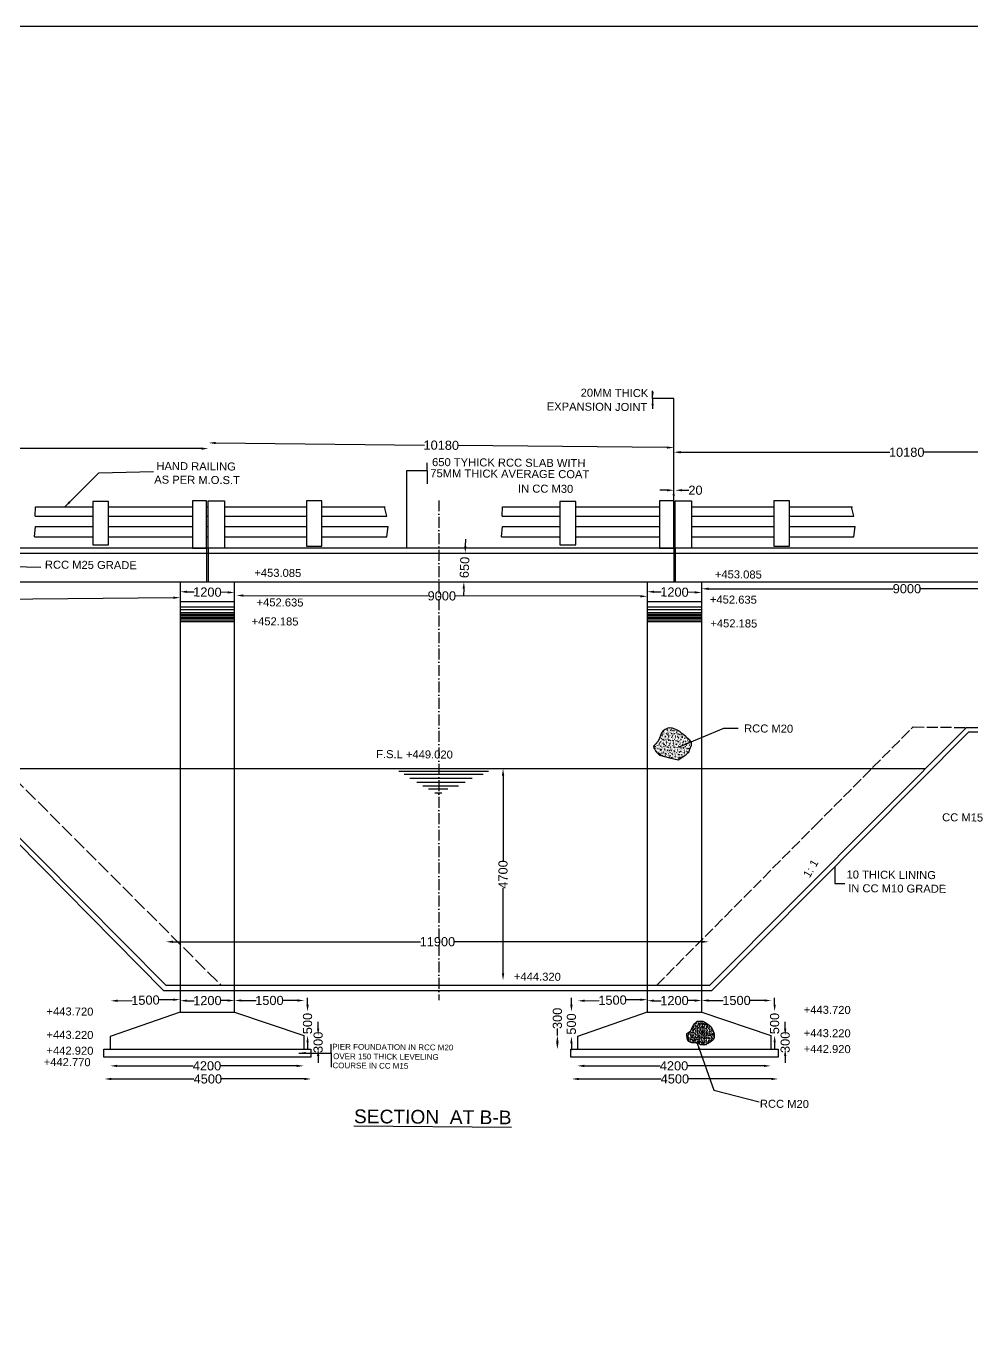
# Model space of a CAD drawing. Header units: millimetres. Extents: x 3893 to 82843, y 1293 to 64748.
# Drawn here: x 20692 to 41381, y 36235 to 64748 of the extents above; entities that cross this region are included whole.
import ezdxf

# ---------------------------------------------------------------- set-up
doc = ezdxf.new("R2010")
doc.units = ezdxf.units.MM
doc.header["$MEASUREMENT"] = 0
doc.linetypes.add('ACAD_ISO02W100', pattern=[15, 12, -3])
doc.linetypes.add('ACAD_ISO10W100', pattern=[18, 12, -3, 0, -3])
for name, color, linetype in [('DIMENSION', 7, 'Continuous'), ('DRAWING', 7, 'Continuous'), ('TEXT', 7, 'Continuous')]:
    doc.layers.add(name, color=color, linetype=linetype)
doc.styles.get("Standard").update_dxf_attribs({"font": 'arial.ttf'})
doc.dimstyles.get("Standard").update_dxf_attribs({"dimtxt": 200, "dimasz": 150, "dimexe": 0.18, "dimexo": 0.0625, "dimgap": 0.09, "dimtad": 0, "dimdec": 0, "dimzin": 0, "dimdsep": 46, "dimtxsty": 'Standard', "dimcen": 0.09, "dimse1": 1, "dimse2": 1, "dimadec": 0, "dimazin": 0, "dimtfac": 1, "dimtdec": 0, "dimtofl": 0, "dimtmove": 0, "dimatfit": 3, "dimfxl": 1, "dimtolj": 1, "dimtzin": 0, "dimarcsym": 0})
pattern_1 = [(50, (0, 0), (71.72602, -6.275213), [7.5, -82.5]), (355, (0, 0), (-13.87513, 75.21921), [6, -66]), (100.4514, (5.98, -0.52), (57.85094, 68.943954), [6.37402, -70.11421]), (46.1842, (0, 20), (106.7241, -16.5519), [11.25, -123.75]), (96.6356, (8.89, 18.62), (93.46627, 97.41179), [9.56103, -105.1713]), (351.1842, (0, 20), (93.4662, 97.41186), [9, -99]), (21, (10, 15), (59.690705, -40.26189), [7.5, -82.5]), (326, (10, 15), (24.33153, 72.515005), [6, -66]), (71.4514, (14.974, 11.645), (84.02226, 32.25305), [6.37402, -70.11421]), (37.5, (0, 0), (1.215986, 33.289385), [0, -65.2, 0, -67, 0, -66.25]), (7.5, (0, 0), (26.306954, 39.441171), [0, -38.2, 0, -63.7, 0, -25.25]), (327.5, (-22.3, 0), (53.382244, -2.255487), [0, -25, 0, -78, 0, -103.5]), (317.5, (-32.3, 0), (58.318617, 10.0105), [0, -32.5, 0, -51.8, 0, -73.5])]

# ---------------------------------------------------------------- blocks, each defined once
blk = doc.blocks.new('*D10')
at = {"layer": 'Defpoints', "color": 0, "transparency": 16777216}
for p in [(24063, 52380), (25253, 52363), (25253, 52361)]:
    blk.add_point(p, dxfattribs=at)
at = {"layer": 'DIMENSION', "color": 0, "lineweight": -2, "transparency": 16777216}
for p, q in [((24213, 52376), (24369, 52373)), ((25103, 52363), (24947, 52365))]:
    blk.add_line(p, q, dxfattribs=at)
at = {"layer": 'DIMENSION', "color": 0, "transparency": 16777216}
for points in [[(24213, 52401), (24213, 52351), (24063, 52378)], [(25103, 52388), (25103, 52338), (25253, 52361)]]:
    blk.add_solid(points, dxfattribs=at)
at = {"layer": 'DIMENSION', "color": 0, "transparency": 16777216, "insert": (24658, 52369), "char_height": 200, "attachment_point": 5, "rotation": 359.2064}
blk.add_mtext('\\A1;1200', dxfattribs=at)
blk = doc.blocks.new('*D11')
at = {"layer": 'Defpoints', "color": 0, "transparency": 16777216}
for p in [(22534, 42009), (26763, 42009), (26763, 42009)]:
    blk.add_point(p, dxfattribs=at)
at = {"layer": 'DIMENSION', "color": 0, "lineweight": -2, "transparency": 16777216}
for p, q in [((22684, 42009), (24346, 42009)), ((26613, 42009), (24951, 42009))]:
    blk.add_line(p, q, dxfattribs=at)
at = {"layer": 'DIMENSION', "color": 0, "transparency": 16777216}
for points in [[(22684, 42034), (22684, 41984), (22534, 42009)], [(26613, 42034), (26613, 41984), (26763, 42009)]]:
    blk.add_solid(points, dxfattribs=at)
at = {"layer": 'DIMENSION', "color": 0, "transparency": 16777216, "insert": (24649, 42009), "char_height": 200, "attachment_point": 5}
blk.add_mtext('\\A1;4200', dxfattribs=at)
blk = doc.blocks.new('*D12')
at = {"layer": 'Defpoints', "color": 0, "transparency": 16777216}
for p in [(22410, 41752), (26925, 41752), (26925, 41723)]:
    blk.add_point(p, dxfattribs=at)
at = {"layer": 'DIMENSION', "color": 0, "lineweight": -2, "transparency": 16777216}
for p, q in [((22560, 41723), (24365, 41723)), ((26775, 41723), (24970, 41723))]:
    blk.add_line(p, q, dxfattribs=at)
at = {"layer": 'DIMENSION', "color": 0, "transparency": 16777216}
for points in [[(22560, 41748), (22560, 41698), (22410, 41723)], [(26775, 41748), (26775, 41698), (26925, 41723)]]:
    blk.add_solid(points, dxfattribs=at)
at = {"layer": 'DIMENSION', "color": 0, "transparency": 16777216, "insert": (24668, 41723), "char_height": 200, "attachment_point": 5}
blk.add_mtext('\\A1;4500', dxfattribs=at)
blk = doc.blocks.new('*D13')
at = {"layer": 'Defpoints', "color": 0, "transparency": 16777216}
for p in [(22544, 43436), (24063, 43465), (24063, 43459)]:
    blk.add_point(p, dxfattribs=at)
at = {"layer": 'DIMENSION', "color": 0, "lineweight": -2, "transparency": 16777216}
for p, q in [((22694, 43434), (23014, 43440)), ((23913, 43456), (23592, 43450))]:
    blk.add_line(p, q, dxfattribs=at)
at = {"layer": 'DIMENSION', "color": 0, "transparency": 16777216}
for points in [[(22693, 43459), (22694, 43409), (22544, 43431)], [(23913, 43481), (23914, 43431), (24063, 43459)]]:
    blk.add_solid(points, dxfattribs=at)
at = {"layer": 'DIMENSION', "color": 0, "transparency": 16777216, "insert": (23303, 43445), "char_height": 200, "attachment_point": 5, "rotation": 1.0762}
blk.add_mtext('\\A1;1500', dxfattribs=at)
blk = doc.blocks.new('*D14')
at = {"layer": 'Defpoints', "color": 0, "transparency": 16777216}
for p in [(24063, 43459), (25253, 43465), (25253, 43439)]:
    blk.add_point(p, dxfattribs=at)
at = {"layer": 'DIMENSION', "color": 0, "lineweight": -2, "transparency": 16777216}
for p, q in [((24213, 43435), (24369, 43435)), ((25103, 43438), (24947, 43438))]:
    blk.add_line(p, q, dxfattribs=at)
at = {"layer": 'DIMENSION', "color": 0, "transparency": 16777216}
for points in [[(24213, 43460), (24213, 43410), (24063, 43434)], [(25103, 43463), (25103, 43413), (25253, 43439)]]:
    blk.add_solid(points, dxfattribs=at)
at = {"layer": 'DIMENSION', "color": 0, "transparency": 16777216, "insert": (24658, 43436), "char_height": 200, "attachment_point": 5, "rotation": 0.2535}
blk.add_mtext('\\A1;1200', dxfattribs=at)
blk = doc.blocks.new('*D15')
at = {"layer": 'Defpoints', "color": 0, "transparency": 16777216}
for p in [(25253, 43516), (26777, 43516), (26777, 43439)]:
    blk.add_point(p, dxfattribs=at)
at = {"layer": 'DIMENSION', "color": 0, "lineweight": -2, "transparency": 16777216}
for p, q in [((25403, 43439), (25726, 43439)), ((26627, 43439), (26304, 43439))]:
    blk.add_line(p, q, dxfattribs=at)
at = {"layer": 'DIMENSION', "color": 0, "transparency": 16777216}
for points in [[(25403, 43464), (25403, 43414), (25253, 43439)], [(26627, 43464), (26627, 43414), (26777, 43439)]]:
    blk.add_solid(points, dxfattribs=at)
at = {"layer": 'DIMENSION', "color": 0, "transparency": 16777216, "insert": (26015, 43439), "char_height": 200, "attachment_point": 5}
blk.add_mtext('\\A1;1500', dxfattribs=at)
blk = doc.blocks.new('*D16')
at = {"layer": 'Defpoints', "color": 0, "transparency": 16777216}
for p in [(26766, 42674), (27081, 42674), (26766, 42375)]:
    blk.add_point(p, dxfattribs=at)
at = {"layer": 'DIMENSION', "color": 0, "lineweight": -2, "transparency": 16777216}
for p, q in [((27081, 42824), (27081, 42974)), ((27081, 42225), (27081, 42075))]:
    blk.add_line(p, q, dxfattribs=at)
at = {"layer": 'DIMENSION', "color": 0, "transparency": 16777216}
for points in [[(27056, 42824), (27106, 42824), (27081, 42674)], [(27056, 42225), (27106, 42225), (27081, 42375)]]:
    blk.add_solid(points, dxfattribs=at)
at = {"layer": 'DIMENSION', "color": 0, "transparency": 16777216, "insert": (27081, 42524), "char_height": 200, "attachment_point": 5, "rotation": 90}
blk.add_mtext('\\A1;300', dxfattribs=at)
blk = doc.blocks.new('*D17')
at = {"layer": 'Defpoints', "color": 0, "transparency": 16777216}
for p in [(26766, 43197), (26849, 43197), (26766, 42674)]:
    blk.add_point(p, dxfattribs=at)
at = {"layer": 'DIMENSION', "color": 0, "lineweight": -2, "transparency": 16777216}
for p, q in [((26849, 43347), (26849, 43497)), ((26849, 42524), (26849, 42374))]:
    blk.add_line(p, q, dxfattribs=at)
at = {"layer": 'DIMENSION', "color": 0, "transparency": 16777216}
for points in [[(26824, 43347), (26874, 43347), (26849, 43197)], [(26824, 42524), (26874, 42524), (26849, 42674)]]:
    blk.add_solid(points, dxfattribs=at)
at = {"layer": 'DIMENSION', "color": 0, "transparency": 16777216, "insert": (26849, 42935), "char_height": 200, "attachment_point": 5, "rotation": 90}
blk.add_mtext('\\A1;500', dxfattribs=at)
blk = doc.blocks.new('*D24')
at = {"layer": 'Defpoints', "color": 0, "transparency": 16777216}
for p in [(34280, 52380), (35470, 52363), (35470, 52361)]:
    blk.add_point(p, dxfattribs=at)
at = {"layer": 'DIMENSION', "color": 0, "lineweight": -2, "transparency": 16777216}
for p, q in [((34430, 52376), (34586, 52373)), ((35320, 52363), (35164, 52365))]:
    blk.add_line(p, q, dxfattribs=at)
at = {"layer": 'DIMENSION', "color": 0, "transparency": 16777216}
for points in [[(34430, 52401), (34429, 52351), (34280, 52378)], [(35320, 52388), (35319, 52338), (35470, 52361)]]:
    blk.add_solid(points, dxfattribs=at)
at = {"layer": 'DIMENSION', "color": 0, "transparency": 16777216, "insert": (34875, 52369), "char_height": 200, "attachment_point": 5, "rotation": 359.2064}
blk.add_mtext('\\A1;1200', dxfattribs=at)
blk = doc.blocks.new('*D19')
at = {"layer": 'Defpoints', "color": 0, "transparency": 16777216}
for p in [(32751, 42009), (36980, 42009), (36980, 42009)]:
    blk.add_point(p, dxfattribs=at)
at = {"layer": 'DIMENSION', "color": 0, "lineweight": -2, "transparency": 16777216}
for p, q in [((32901, 42009), (34563, 42009)), ((36830, 42009), (35168, 42009))]:
    blk.add_line(p, q, dxfattribs=at)
at = {"layer": 'DIMENSION', "color": 0, "transparency": 16777216}
for points in [[(32901, 42034), (32901, 41984), (32751, 42009)], [(36830, 42034), (36830, 41984), (36980, 42009)]]:
    blk.add_solid(points, dxfattribs=at)
at = {"layer": 'DIMENSION', "color": 0, "transparency": 16777216, "insert": (34865, 42009), "char_height": 200, "attachment_point": 5}
blk.add_mtext('\\A1;4200', dxfattribs=at)
blk = doc.blocks.new('*D20')
at = {"layer": 'Defpoints', "color": 0, "transparency": 16777216}
for p in [(32627, 41752), (37142, 41752), (37142, 41723)]:
    blk.add_point(p, dxfattribs=at)
at = {"layer": 'DIMENSION', "color": 0, "lineweight": -2, "transparency": 16777216}
for p, q in [((32777, 41723), (34582, 41723)), ((36992, 41723), (35187, 41723))]:
    blk.add_line(p, q, dxfattribs=at)
at = {"layer": 'DIMENSION', "color": 0, "transparency": 16777216}
for points in [[(32777, 41748), (32777, 41698), (32627, 41723)], [(36992, 41748), (36992, 41698), (37142, 41723)]]:
    blk.add_solid(points, dxfattribs=at)
at = {"layer": 'DIMENSION', "color": 0, "transparency": 16777216, "insert": (34884, 41723), "char_height": 200, "attachment_point": 5}
blk.add_mtext('\\A1;4500', dxfattribs=at)
blk = doc.blocks.new('*D25')
at = {"layer": 'Defpoints', "color": 0, "transparency": 16777216}
for p in [(32760, 43436), (34280, 43465), (34280, 43459)]:
    blk.add_point(p, dxfattribs=at)
at = {"layer": 'DIMENSION', "color": 0, "lineweight": -2, "transparency": 16777216}
for p, q in [((32910, 43434), (33231, 43440)), ((34130, 43456), (33809, 43450))]:
    blk.add_line(p, q, dxfattribs=at)
at = {"layer": 'DIMENSION', "color": 0, "transparency": 16777216}
for points in [[(32910, 43459), (32911, 43409), (32760, 43431)], [(34129, 43481), (34130, 43431), (34280, 43459)]]:
    blk.add_solid(points, dxfattribs=at)
at = {"layer": 'DIMENSION', "color": 0, "transparency": 16777216, "insert": (33520, 43445), "char_height": 200, "attachment_point": 5, "rotation": 1.0762}
blk.add_mtext('\\A1;1500', dxfattribs=at)
blk = doc.blocks.new('*D21')
at = {"layer": 'Defpoints', "color": 0, "transparency": 16777216}
for p in [(34280, 43459), (35470, 43465), (35470, 43439)]:
    blk.add_point(p, dxfattribs=at)
at = {"layer": 'DIMENSION', "color": 0, "lineweight": -2, "transparency": 16777216}
for p, q in [((34430, 43435), (34586, 43435)), ((35320, 43438), (35164, 43438))]:
    blk.add_line(p, q, dxfattribs=at)
at = {"layer": 'DIMENSION', "color": 0, "transparency": 16777216}
for points in [[(34430, 43460), (34430, 43410), (34280, 43434)], [(35320, 43463), (35320, 43413), (35470, 43439)]]:
    blk.add_solid(points, dxfattribs=at)
at = {"layer": 'DIMENSION', "color": 0, "transparency": 16777216, "insert": (34875, 43436), "char_height": 200, "attachment_point": 5, "rotation": 0.2535}
blk.add_mtext('\\A1;1200', dxfattribs=at)
blk = doc.blocks.new('*D18')
at = {"layer": 'Defpoints', "color": 0, "transparency": 16777216}
for p in [(35470, 43516), (36994, 43516), (36994, 43439)]:
    blk.add_point(p, dxfattribs=at)
at = {"layer": 'DIMENSION', "color": 0, "lineweight": -2, "transparency": 16777216}
for p, q in [((35620, 43439), (35943, 43439)), ((36844, 43439), (36521, 43439))]:
    blk.add_line(p, q, dxfattribs=at)
at = {"layer": 'DIMENSION', "color": 0, "transparency": 16777216}
for points in [[(35620, 43464), (35620, 43414), (35470, 43439)], [(36844, 43464), (36844, 43414), (36994, 43439)]]:
    blk.add_solid(points, dxfattribs=at)
at = {"layer": 'DIMENSION', "color": 0, "transparency": 16777216, "insert": (36232, 43439), "char_height": 200, "attachment_point": 5}
blk.add_mtext('\\A1;1500', dxfattribs=at)
blk = doc.blocks.new('*D22')
at = {"layer": 'Defpoints', "color": 0, "transparency": 16777216}
for p in [(36983, 42674), (37297, 42674), (36983, 42375)]:
    blk.add_point(p, dxfattribs=at)
at = {"layer": 'DIMENSION', "color": 0, "lineweight": -2, "transparency": 16777216}
for p, q in [((37297, 42824), (37297, 42974)), ((37297, 42225), (37297, 42075))]:
    blk.add_line(p, q, dxfattribs=at)
at = {"layer": 'DIMENSION', "color": 0, "transparency": 16777216}
for points in [[(37272, 42824), (37322, 42824), (37297, 42674)], [(37272, 42225), (37322, 42225), (37297, 42375)]]:
    blk.add_solid(points, dxfattribs=at)
at = {"layer": 'DIMENSION', "color": 0, "transparency": 16777216, "insert": (37297, 42524), "char_height": 200, "attachment_point": 5, "rotation": 90}
blk.add_mtext('\\A1;300', dxfattribs=at)
blk = doc.blocks.new('*D23')
at = {"layer": 'Defpoints', "color": 0, "transparency": 16777216}
for p in [(36983, 43197), (37066, 43197), (36983, 42674)]:
    blk.add_point(p, dxfattribs=at)
at = {"layer": 'DIMENSION', "color": 0, "lineweight": -2, "transparency": 16777216}
for p, q in [((37066, 43347), (37066, 43497)), ((37066, 42524), (37066, 42374))]:
    blk.add_line(p, q, dxfattribs=at)
at = {"layer": 'DIMENSION', "color": 0, "transparency": 16777216}
for points in [[(37041, 43347), (37091, 43347), (37066, 43197)], [(37041, 42524), (37091, 42524), (37066, 42674)]]:
    blk.add_solid(points, dxfattribs=at)
at = {"layer": 'DIMENSION', "color": 0, "transparency": 16777216, "insert": (37066, 42935), "char_height": 200, "attachment_point": 5, "rotation": 90}
blk.add_mtext('\\A1;500', dxfattribs=at)
blk = doc.blocks.new('*D85')
at = {"layer": 'Defpoints', "color": 0, "transparency": 16777216}
for p in [(15074, 52293), (24063, 52378), (24064, 52248)]:
    blk.add_point(p, dxfattribs=at)
at = {"layer": 'DIMENSION', "color": 0, "lineweight": -2, "transparency": 16777216}
for p, q in [((15225, 52165), (19271, 52203)), ((23914, 52247), (19868, 52209))]:
    blk.add_line(p, q, dxfattribs=at)
at = {"layer": 'DIMENSION', "color": 0, "transparency": 16777216}
for points in [[(15225, 52190), (15226, 52140), (15075, 52164)], [(23914, 52272), (23914, 52222), (24064, 52248)]]:
    blk.add_solid(points, dxfattribs=at)
at = {"layer": 'DIMENSION', "color": 0, "transparency": 16777216, "insert": (19570, 52206), "char_height": 200, "attachment_point": 5, "rotation": 0.5374}
blk.add_mtext('\\A1;9000', dxfattribs=at)
blk = doc.blocks.new('*D86')
at = {"layer": 'Defpoints', "color": 0, "transparency": 16777216}
for p in [(25292, 52361), (34280, 52344), (34280, 52278)]:
    blk.add_point(p, dxfattribs=at)
at = {"layer": 'DIMENSION', "color": 0, "lineweight": -2, "transparency": 16777216}
for p, q in [((25442, 52295), (29487, 52287)), ((34130, 52278), (30084, 52286))]:
    blk.add_line(p, q, dxfattribs=at)
at = {"layer": 'DIMENSION', "color": 0, "transparency": 16777216}
for points in [[(25442, 52320), (25442, 52270), (25292, 52295)], [(34130, 52303), (34130, 52253), (34280, 52278)]]:
    blk.add_solid(points, dxfattribs=at)
at = {"layer": 'DIMENSION', "color": 0, "transparency": 16777216, "insert": (29786, 52286), "char_height": 200, "attachment_point": 5, "rotation": 359.8918}
blk.add_mtext('\\A1;9000', dxfattribs=at)
blk = doc.blocks.new('*D87')
at = {"layer": 'Defpoints', "color": 0, "transparency": 16777216}
for p in [(35470, 52455), (44448, 52455), (44448, 52443)]:
    blk.add_point(p, dxfattribs=at)
at = {"layer": 'DIMENSION', "color": 0, "lineweight": -2, "transparency": 16777216}
for p, q in [((35620, 52443), (39661, 52443)), ((44298, 52443), (40257, 52443))]:
    blk.add_line(p, q, dxfattribs=at)
at = {"layer": 'DIMENSION', "color": 0, "transparency": 16777216}
for points in [[(35620, 52468), (35620, 52418), (35470, 52443)], [(44298, 52468), (44298, 52418), (44448, 52443)]]:
    blk.add_solid(points, dxfattribs=at)
at = {"layer": 'DIMENSION', "color": 0, "transparency": 16777216, "insert": (39959, 52443), "char_height": 200, "attachment_point": 5}
blk.add_mtext('\\A1;9000', dxfattribs=at)
blk = doc.blocks.new('*D91')
at = {"layer": 'Defpoints', "color": 0, "transparency": 16777216}
for p in [(45051, 55426), (34858, 54369), (45051, 54366)]:
    blk.add_point(p, dxfattribs=at)
at = {"layer": 'DIMENSION', "color": 0, "lineweight": -2, "transparency": 16777216}
for p, q in [((35009, 55429), (39588, 55428)), ((44901, 55426), (40322, 55427))]:
    blk.add_line(p, q, dxfattribs=at)
at = {"layer": 'DIMENSION', "color": 0, "transparency": 16777216}
for points in [[(35009, 55454), (35009, 55404), (34859, 55429)], [(44901, 55451), (44901, 55401), (45051, 55426)]]:
    blk.add_solid(points, dxfattribs=at)
at = {"layer": 'DIMENSION', "color": 0, "transparency": 16777216, "insert": (39955, 55427), "char_height": 200, "attachment_point": 5, "rotation": 359.9842}
blk.add_mtext('\\A1;10180', dxfattribs=at)
blk = doc.blocks.new('*D92')
at = {"layer": 'Defpoints', "color": 0, "transparency": 16777216}
for p in [(24687, 55532), (34859, 55429), (34860, 55529)]:
    blk.add_point(p, dxfattribs=at)
at = {"layer": 'DIMENSION', "color": 0, "lineweight": -2, "transparency": 16777216}
for p, q in [((24838, 55631), (29407, 55584)), ((34710, 55531), (30141, 55577))]:
    blk.add_line(p, q, dxfattribs=at)
at = {"layer": 'DIMENSION', "color": 0, "transparency": 16777216}
for points in [[(24838, 55656), (24838, 55606), (24688, 55632)], [(34710, 55556), (34709, 55506), (34860, 55529)]]:
    blk.add_solid(points, dxfattribs=at)
at = {"layer": 'DIMENSION', "color": 0, "transparency": 16777216, "insert": (29774, 55581), "char_height": 200, "attachment_point": 5, "rotation": 359.4196}
blk.add_mtext('\\A1;10180', dxfattribs=at)
blk = doc.blocks.new('*D93')
at = {"layer": 'Defpoints', "color": 0, "transparency": 16777216}
for p in [(14468, 55448), (24679, 55508), (24679, 55448)]:
    blk.add_point(p, dxfattribs=at)
at = {"layer": 'DIMENSION', "color": 0, "lineweight": -2, "transparency": 16777216}
for p, q in [((14618, 55508), (19207, 55508)), ((24529, 55508), (19940, 55508))]:
    blk.add_line(p, q, dxfattribs=at)
at = {"layer": 'DIMENSION', "color": 0, "transparency": 16777216}
for points in [[(14618, 55533), (14618, 55483), (14468, 55508)], [(24529, 55533), (24529, 55483), (24679, 55508)]]:
    blk.add_solid(points, dxfattribs=at)
at = {"layer": 'DIMENSION', "color": 0, "transparency": 16777216, "insert": (19574, 55508), "char_height": 200, "attachment_point": 5}
blk.add_mtext('\\A1;10180', dxfattribs=at)
blk = doc.blocks.new('*D102')
at = {"layer": 'Defpoints', "color": 0, "transparency": 16777216}
for p in [(23754, 44637), (35624, 44723), (35624, 44637)]:
    blk.add_point(p, dxfattribs=at)
at = {"layer": 'DIMENSION', "color": 0, "lineweight": -2, "transparency": 16777216}
for p, q in [((23904, 44723), (29322, 44723)), ((35474, 44723), (30056, 44723))]:
    blk.add_line(p, q, dxfattribs=at)
at = {"layer": 'DIMENSION', "color": 0, "transparency": 16777216}
for points in [[(23904, 44748), (23904, 44698), (23754, 44723)], [(35474, 44748), (35474, 44698), (35624, 44723)]]:
    blk.add_solid(points, dxfattribs=at)
at = {"layer": 'DIMENSION', "color": 0, "transparency": 16777216, "insert": (29689, 44723), "char_height": 200, "attachment_point": 5}
blk.add_mtext('\\A1;11900', dxfattribs=at)
blk = doc.blocks.new('*D103')
at = {"layer": 'Defpoints', "color": 0, "transparency": 16777216}
for p in [(31082, 48509), (31082, 43881), (31125, 43881)]:
    blk.add_point(p, dxfattribs=at)
at = {"layer": 'DIMENSION', "color": 0, "lineweight": -2, "transparency": 16777216}
for p, q in [((31125, 48359), (31125, 46498)), ((31125, 44031), (31125, 45893))]:
    blk.add_line(p, q, dxfattribs=at)
at = {"layer": 'DIMENSION', "color": 0, "transparency": 16777216}
for points in [[(31100, 48359), (31150, 48359), (31125, 48509)], [(31100, 44031), (31150, 44031), (31125, 43881)]]:
    blk.add_solid(points, dxfattribs=at)
at = {"layer": 'DIMENSION', "color": 0, "transparency": 16777216, "insert": (31125, 46195), "char_height": 200, "attachment_point": 5, "rotation": 90}
blk.add_mtext('\\A1;4700', dxfattribs=at)
blk = doc.blocks.new('*D104')
at = {"layer": 'Defpoints', "color": 0, "transparency": 16777216}
for p in [(32314, 42677), (32477, 42677), (32477, 42371)]:
    blk.add_point(p, dxfattribs=at)
at = {"layer": 'DIMENSION', "color": 0, "lineweight": -2, "transparency": 16777216}
for p, q in [((32314, 42677), (32314, 42827)), ((32314, 42521), (32314, 42527))]:
    blk.add_line(p, q, dxfattribs=at)
at = {"layer": 'DIMENSION', "color": 0, "transparency": 16777216}
for points in [[(32289, 42527), (32339, 42527), (32314, 42677)], [(32289, 42521), (32339, 42521), (32314, 42371)]]:
    blk.add_solid(points, dxfattribs=at)
at = {"layer": 'DIMENSION', "color": 0, "transparency": 16777216, "insert": (32314, 43048), "char_height": 200, "attachment_point": 5, "rotation": 90}
blk.add_mtext('\\A1;300', dxfattribs=at)
blk = doc.blocks.new('*D105')
at = {"layer": 'Defpoints', "color": 0, "transparency": 16777216}
for p in [(32527, 43197), (32621, 43197), (32527, 42652)]:
    blk.add_point(p, dxfattribs=at)
at = {"layer": 'DIMENSION', "color": 0, "lineweight": -2, "transparency": 16777216}
for p, q in [((32621, 43347), (32621, 43497)), ((32621, 42502), (32621, 42352))]:
    blk.add_line(p, q, dxfattribs=at)
at = {"layer": 'DIMENSION', "color": 0, "transparency": 16777216}
for points in [[(32596, 43347), (32646, 43347), (32621, 43197)], [(32596, 42502), (32646, 42502), (32621, 42652)]]:
    blk.add_solid(points, dxfattribs=at)
at = {"layer": 'DIMENSION', "color": 0, "transparency": 16777216, "insert": (32621, 42925), "char_height": 200, "attachment_point": 5, "rotation": 90}
blk.add_mtext('\\A1;500', dxfattribs=at)
blk = doc.blocks.new('*D107')
at = {"layer": 'Defpoints', "color": 0, "transparency": 16777216}
for p in [(30296, 53225), (30309, 53224), (30283, 52593)]:
    blk.add_point(p, dxfattribs=at)
at = {"layer": 'DIMENSION', "color": 0, "lineweight": -2, "transparency": 16777216}
for p, q in [((30303, 53374), (30309, 53524)), ((30264, 52444), (30258, 52294))]:
    blk.add_line(p, q, dxfattribs=at)
at = {"layer": 'DIMENSION', "color": 0, "transparency": 16777216}
for points in [[(30278, 53376), (30328, 53373), (30296, 53225)], [(30239, 52445), (30289, 52443), (30270, 52594)]]:
    blk.add_solid(points, dxfattribs=at)
at = {"layer": 'DIMENSION', "color": 0, "transparency": 16777216, "insert": (30283, 52909), "char_height": 200, "attachment_point": 5, "rotation": 87.6156}
blk.add_mtext('\\A1;650', dxfattribs=at)
blk = doc.blocks.new('*D108')
at = {"layer": 'Defpoints', "color": 0, "transparency": 16777216}
for p in [(34889, 54597), (34858, 54369), (34889, 54369)]:
    blk.add_point(p, dxfattribs=at)
at = {"layer": 'DIMENSION', "color": 0, "lineweight": -2, "transparency": 16777216}
for p, q in [((34708, 54597), (34558, 54597)), ((35039, 54597), (35189, 54597))]:
    blk.add_line(p, q, dxfattribs=at)
at = {"layer": 'DIMENSION', "color": 0, "transparency": 16777216}
for points in [[(34708, 54622), (34708, 54572), (34858, 54597)], [(35039, 54622), (35039, 54572), (34889, 54597)]]:
    blk.add_solid(points, dxfattribs=at)
at = {"layer": 'DIMENSION', "color": 0, "transparency": 16777216, "insert": (35334, 54597), "char_height": 200, "attachment_point": 5}
blk.add_mtext('\\A1;20', dxfattribs=at)

msp = doc.modelspace()

# ---------------------------------------------------------------- hatches: boundary and pattern name
at = {"layer": 'DRAWING'}
h = msp.add_hatch(dxfattribs=at)
h.set_pattern_fill('AR-CONC', color=256, scale=10, style=0)
h.set_pattern_definition(pattern_1)
h.paths.add_polyline_path([(35194.8, 49145.6), (35122.1, 49213.7), (35035.7, 49277.2), (34990.2, 49318.1), (34922, 49354.4), (34831.1, 49395.3), (34767.4, 49399.9), (34726.5, 49395.3), (34672, 49368.1), (34626.5, 49336.3), (34590.1, 49295.4), (34567.4, 49236.4), (34544.7, 49172.8), (34517.4, 49109.2), (34462.9, 49041.1), (34435.6, 49022.9), (34412.8, 48986.6), (34421.9, 48954.8), (34435.6, 48945.7), (34467.4, 48886.7), (34549.2, 48805), (34767.4, 48745.9), (34958.4, 48705.1), (35122.1, 48809.5), (35194.8, 48877.6), (35208.4, 48932.1), (35249.3, 49022.9), (35244.8, 49086.5)])
h = msp.add_hatch(dxfattribs=at)
h.set_pattern_fill('AR-CONC', color=256, scale=10, style=0)
h.set_pattern_definition(pattern_1)
h.paths.add_polyline_path([(35676.7, 42860.8), (35623.5, 42907), (35563.3, 42948.6), (35491.6, 42985.6), (35454.5, 42990.3), (35405.9, 42990.3), (35373.5, 42985.6), (35338.8, 42960.2), (35297.1, 42923.2), (35243.9, 42814.5), (35227.7, 42768.3), (35167.5, 42731.3), (35146.6, 42717.4), (35142, 42717.4), (35142, 42701.2), (35142, 42666.5), (35153.6, 42622.6), (35162.8, 42583.3), (35190.6, 42544), (35234.6, 42523.2), (35262.4, 42516.2), (35313.3, 42516.2), (35373.5, 42507), (35456.8, 42470), (35514.7, 42465.4), (35577.2, 42481.6), (35655.9, 42525.5), (35699.9, 42562.5), (35746.2, 42622.6), (35746.2, 42659.6), (35743.9, 42708.2), (35716.1, 42791.4)])

# ---------------------------------------------------------------- linework, layer by layer
msp.add_lwpolyline([(82842.7, 1293.3), (3892.9, 1293.3), (3892.9, 64747.6), (82842.7, 64747.6)], close=True)
at = {"layer": 'DIMENSION'}
for p, q in [((29021.8, 53327.3), (29021.8, 55030.9)), ((29021.8, 55030.9), (29466.2, 55030.9)), ((29466.2, 55030.9), (29466.2, 55194.5)), ((34975.2, 48986), (35954.9, 49393.7)), ((35954.9, 49393.7), (36271.2, 49393.7))]:
    msp.add_line(p, q, dxfattribs=at)
for points in [[(29466.2, 55030.9), (29466.2, 54735.1)], [(38381, 46360.8), (38381, 45997.4), (38601.1, 45997.4)], [(27367.5, 42285.5), (27367.5, 41977.8)]]:
    msp.add_lwpolyline(points, dxfattribs=at)
at = {"layer": 'DRAWING'}
for points in [[(14481.6, 54351.6), (14481.6, 52593.5), (45051.1, 52593.5), (45051.1, 54365.8), (44724.3, 54365.8), (44724.3, 53327.3), (11986.5, 53327.3), (8037.9, 53327.3), (8037.9, 54351.1), (14056, 54351.1), (14054.6, 52293.4)], [(20887.6, 54030.6), (20897.9, 54235.5)], [(20897.9, 54235.5), (22149.1, 54235.5)], [(22497.9, 54235.5), (24333.8, 54235.5)], [(24641.5, 54235.5), (24672.2, 54235.5)], [(25031.2, 54235.5), (26826.1, 54235.5)], [(27164.5, 54235.5), (28549.2, 54235.5)], [(28579.9, 54030.6), (28529.4, 54235.5)], [(31104.4, 54030.6), (31114.7, 54235.5)], [(31114.7, 54235.5), (32366, 54235.5)], [(32714.7, 54235.5), (34550.6, 54235.5)], [(34858.3, 54235.5), (34889.1, 54235.5)], [(35248, 54235.5), (37042.9, 54235.5)], [(37381.4, 54235.5), (38766, 54235.5)], [(38796.8, 54030.6), (38746.2, 54235.5)], [(20887.6, 54030.6), (22149.1, 54030.6)], [(22497.9, 54030.6), (24333.8, 54030.6)], [(24641.5, 54030.6), (24672.2, 54030.6)], [(25031.2, 54030.6), (26826.1, 54030.6)], [(27164.5, 54030.6), (28579.9, 54030.6)], [(31104.4, 54030.6), (32366, 54030.6)], [(32714.7, 54030.6), (34550.6, 54030.6)], [(34858.3, 54030.6), (34889.1, 54030.6)], [(35248, 54030.6), (37042.9, 54030.6)], [(37381.4, 54030.6), (38796.8, 54030.6)], [(20877.3, 53579.8), (20897.9, 53805.2)], [(20897.9, 53805.2), (22149.1, 53805.2)], [(22497.9, 53805.2), (24333.8, 53805.2)], [(24641.5, 53805.2), (24672.2, 53805.2)], [(25031.2, 53805.2), (26826.1, 53805.2)], [(27164.5, 53805.2), (28610.7, 53805.2)], [(28579.9, 53579.8), (28610.7, 53805.2)], [(31094.2, 53579.8), (31114.7, 53805.2)], [(31114.7, 53805.2), (32366, 53805.2)], [(32714.7, 53805.2), (34550.6, 53805.2)], [(34858.3, 53805.2), (34889.1, 53805.2)], [(35248, 53805.2), (37042.9, 53805.2)], [(37381.4, 53805.2), (38827.5, 53805.2)], [(38796.8, 53579.8), (38827.5, 53805.2)], [(9289.4, 53327.3), (15190.7, 49373), (18188.9, 49373), (23749.9, 43774.2), (35649, 43774.2), (41262.6, 49409.3), (41877.2, 49409.3), (41877.2, 49308.3), (41309.3, 49308.3), (35688.3, 43650.5), (26385.7, 43650.5), (23703.1, 43650.5), (19926.7, 47470.3), (18126.5, 49293.8), (17566.4, 49293.8), (17566.4, 49373)], [(10543.3, 53224.1), (48947, 53224.1), (48947, 53319.3), (44724.3, 53327.3)], [(20877.3, 53579.8), (22149.1, 53579.8)], [(22497.9, 53579.8), (24333.8, 53579.8)], [(24641.5, 53579.8), (24672.2, 53579.8)], [(24641.5, 53327.3), (24641.5, 52593.5)], [(24672.2, 53338.6), (24672.2, 52593.5)], [(25031.2, 53579.8), (26826.1, 53579.8)], [(27164.5, 53579.8), (28579.9, 53579.8)], [(31094.2, 53579.8), (32366, 53579.8)], [(32714.7, 53579.8), (34550.6, 53579.8)], [(34858.3, 53579.8), (34889.1, 53579.8)], [(34858.3, 53327.3), (34858.3, 52593.5)], [(34889.1, 53338.6), (34889.1, 52593.5)], [(35248, 53579.8), (37042.9, 53579.8)], [(37381.4, 53579.8), (38796.8, 53579.8)], [(24062.9, 52593.5), (24062.9, 43183.6), (25253, 43183.6), (25253, 52593.5)], [(34279.8, 52593.5), (34279.8, 43183.6), (35469.8, 43183.6), (35469.8, 52593.5)], [(24062.9, 52163.5), (25253, 52163.5)], [(24062.9, 52048.8), (25253, 52048.8)], [(24062.9, 51988.4), (25253, 51988.4)], [(24062.9, 51922.1), (25253, 51922.1)], [(34279.8, 52163.5), (35469.8, 52163.5)], [(34279.8, 52048.8), (35469.8, 52048.8)], [(34279.8, 51988.4), (35469.8, 51988.4)], [(34279.8, 51922.1), (35469.8, 51922.1)], [(24062.9, 51889.8), (25253, 51889.8)], [(24062.9, 51864.5), (25253, 51864.5)], [(24062.9, 51829.5), (25253, 51829.5)], [(24062.9, 51797.8), (25253, 51797.8)], [(24062.9, 51728), (25253, 51728)], [(24074.4, 51766.1), (25253, 51766.1)], [(34279.8, 51889.8), (35469.8, 51889.8)], [(34279.8, 51864.5), (35469.8, 51864.5)], [(34279.8, 51829.5), (35469.8, 51829.5)], [(34279.8, 51797.8), (35469.8, 51797.8)], [(34279.8, 51728), (35469.8, 51728)], [(34291.3, 51766.1), (35469.8, 51766.1)], [(19047, 48509), (40365.7, 48509)], [(28847.5, 48453.5), (30803.6, 48453.5)], [(28963, 48391.7), (30692.2, 48391.7)], [(29082.7, 48301), (30452.8, 48301)], [(29239.5, 48214.4), (30300.1, 48214.4)], [(29371.6, 48132), (30147.4, 48132)], [(29491.3, 48066), (29916.3, 48066)], [(29635.7, 47979.4), (29788.4, 47979.4)], [(24062.9, 43183.6), (22533.2, 42650), (22533.2, 42375.4)], [(25253, 43183.6), (26766.5, 42673.5), (26766.5, 42375.4)], [(34279.8, 43183.6), (32750.1, 42650), (32750.1, 42375.4)], [(35469.8, 43183.6), (36983.3, 42673.5), (36983.3, 42375.4)]]:
    msp.add_lwpolyline(points, dxfattribs=at)
for points in [[(22149.1, 53405.6), (22497.9, 53405.6), (22497.9, 54348.2), (22149.1, 54348.2)], [(24333.8, 53327.3), (24641.5, 53327.3), (24641.5, 54368.7), (24333.8, 54368.7)], [(25031.2, 53327.3), (24672.2, 53327.3), (24672.2, 54368.7), (25031.2, 54368.7)], [(26826.1, 53374.9), (27164.5, 53374.9), (27164.5, 54368.7), (26826.1, 54368.7)], [(32366, 53405.6), (32714.7, 53405.6), (32714.7, 54348.2), (32366, 54348.2)], [(34550.6, 53327.3), (34858.3, 53327.3), (34858.3, 54368.7), (34550.6, 54368.7)], [(35248, 53327.3), (34889.1, 53327.3), (34889.1, 54368.7), (35248, 54368.7)], [(37049.1, 53374.9), (37387.6, 53374.9), (37387.6, 54368.7), (37049.1, 54368.7)], [(34467.4, 48886.7), (34549.2, 48805), (34767.4, 48745.9), (34958.4, 48705.1), (35122.1, 48809.5), (35194.8, 48877.6), (35208.4, 48932.1), (35249.3, 49022.9), (35244.8, 49086.5), (35194.8, 49145.6), (35122.1, 49213.7), (35035.7, 49277.2), (34990.2, 49318.1), (34922, 49354.4), (34831.1, 49395.3), (34767.4, 49399.9), (34726.5, 49395.3), (34672, 49368.1), (34626.5, 49336.3), (34590.1, 49295.4), (34567.4, 49236.4), (34544.7, 49172.8), (34517.4, 49109.2), (34462.9, 49041.1), (34435.6, 49022.9), (34412.8, 48986.6), (34421.9, 48954.8), (34435.6, 48945.7)], [(35167.5, 42731.3), (35227.7, 42768.3), (35243.9, 42814.5), (35297.1, 42923.2), (35338.8, 42960.2), (35373.5, 42985.6), (35405.9, 42990.3), (35454.5, 42990.3), (35491.6, 42985.6), (35563.3, 42948.6), (35623.5, 42907), (35676.7, 42860.8), (35716.1, 42791.4), (35743.9, 42708.2), (35746.2, 42659.6), (35746.2, 42622.6), (35699.9, 42562.5), (35655.9, 42525.5), (35577.2, 42481.6), (35514.7, 42465.4), (35456.8, 42470), (35373.5, 42507), (35313.3, 42516.2), (35262.4, 42516.2), (35234.6, 42523.2), (35190.6, 42544), (35162.8, 42583.3), (35153.6, 42622.6), (35142, 42666.5), (35142, 42701.2), (35142, 42717.4), (35146.6, 42717.4)], [(22391.9, 42375.4), (26923.6, 42375.4), (26923.6, 42202.8), (22391.9, 42202.8)], [(32608.7, 42375.4), (37140.4, 42375.4), (37140.4, 42202.8), (32608.7, 42202.8)]]:
    msp.add_lwpolyline(points, close=True, dxfattribs=at)
at = {"layer": 'DRAWING', "linetype": 'ACAD_ISO10W100', "ltscale": 20}
msp.add_lwpolyline([(29722.1, 54376.4), (29722.1, 43446.2)], dxfattribs=at)
at = {"layer": 'DRAWING', "linetype": 'ACAD_ISO02W100', "ltscale": 25}
msp.add_lwpolyline([(18188.9, 49373), (19363.5, 49373), (24955.6, 43774.2)], dxfattribs=at)
at = {"layer": 'DRAWING', "linetype": 'ACAD_ISO02W100', "ltscale": 20}
msp.add_lwpolyline([(34486.6, 43774.2), (37940.9, 47254.7), (40093.7, 49421.8), (41262.6, 49409.3)], dxfattribs=at)

# ---------------------------------------------------------------- texts
at = {"layer": 'TEXT'}
for s, height, rotation, p in [('20MM THICK', 175, 359.594, (32821.7, 56643.5)), ('EXPANSION JOINT', 175, 359.594, (32080.4, 56343.1)), ('HAND RAILING', 175, 359.594, (23541.7, 55040.8)), ('75MM THICK AVERAGE COAT', 175, 359.594, (29533.3, 54882.9)), ('650 TYHICK RCC SLAB WITH', 175, 359.594, (29572, 55125.9)), ('AS PER M.O.S.T', 175, 359.594, (23495.1, 54743.3)), ('IN CC M30', 175, 359.594, (31451, 54548.1)), ('RCC M25 GRADE', 175, 359.594, (21103.1, 52884.1)), ('+453.085', 175, 359.594, (25684.4, 52707.2)), ('+453.085', 175, 359.594, (35757.7, 52673.3)), ('+452.635', 175, 359.594, (25733.2, 52060.7)), ('+452.635', 175, 359.594, (35649.5, 52122.9)), ('+452.185', 175, 359.594, (25623.3, 51645.9)), ('+452.185', 175, 359.594, (35659.3, 51602.1)), ('RCC M20', 175, 359.594, (36397.2, 49302.5)), ('F.S.L +449.020', 175, 359.594, (28348, 48741)), ('CC M15', 175, 359.594, (40728.8, 47358.4)), ('1: 1', 175, 59.81953, (37828.3, 46105.1)), ('10 THICK LINING', 175, 359.594, (38637.7, 46107.5)), ('IN CC M10 GRADE', 175, 359.594, (38673.6, 45808.3)), ('+444.320', 175, 359.594, (31362.6, 43876.6)), ('+443.720', 175, 359.594, (21137.7, 43115.2)), ('+443.720', 175, 359.594, (37701.8, 43151.3)), ('+443.220', 175, 359.594, (21137.7, 42604.2)), ('+443.220', 175, 359.594, (37701.8, 42640.4)), ('PIER FOUNDATION IN RCC M20', 125, 359.594, (27389, 42367)), ('+442.920', 175, 359.594, (21137.7, 42259.3)), ('OVER 150 THICK LEVELING', 125, 359.594, (27408.1, 42157.3)), ('+442.920', 175, 359.594, (37701.8, 42295.5)), ('+442.770', 175, 359.594, (21076.7, 42008.7)), ('COURSE IN CC M15', 125, 359.594, (27393.8, 41957.2)), ('%%USECTION  AT B-B', 300, 359.594, (27863.5, 40756.6)), ('RCC M20', 175, 359.594, (36742.7, 41094.8))]:
    msp.add_text(s, height=height, rotation=rotation, dxfattribs=at).set_placement(p)

# ---------------------------------------------------------------- dimensions: what is measured, and where the dimension line sits
at = {"layer": 'DIMENSION'}
for p1, p2, distance, text, picture, middle in [((14468.4, 55448), (24678.8, 55448), 59.9, '10180', '*D93', (19573.6, 55507.9)), ((24687.2, 55531.9), (34858.6, 55428.9), 100.2, '10180', '*D92', (29773.9, 55580.6)), ((34858.3, 54368.7), (45051.1, 54365.8), 1060.2, '10180', '*D91', (39955, 55427.5)), ((34858.3, 54368.7), (34889.1, 54368.7), 228.6, '20', '*D108', (35333.8, 54597.3)), ((30283.1, 52593.5), (30309.3, 53224.1), 13, '650', '*D107', (30283.2, 52909.3)), ((24062.9, 52379.6), (25253, 52363.1), -1.9, '1200', '*D10', (24657.9, 52369.5)), ((34279.8, 52379.6), (35469.8, 52363.1), -1.9, '1200', '*D24', (34874.8, 52369.5)), ((35469.8, 52454.5), (44448.2, 52454.5), -11.8, '9000', '*D87', (39959, 52442.7)), ((15074.1, 52293.4), (24062.9, 52377.7), -129.4, '9000', '*D85', (19569.7, 52206.2)), ((25291.7, 52361.2), (34279.8, 52344.3), -66.3, '9000', '*D86', (29785.6, 52286.4)), ((31081.7, 48509), (31081.7, 43881.2), 42.8, '4700', '*D103', (31124.5, 46195.1)), ((23754.4, 44637.4), (35623.7, 44637.4), 85.6, '11900', '*D102', (29689.1, 44723)), ((22543.6, 43436), (24062.9, 43464.5), -5.3, '1500', '*D13', (23303.3, 43445)), ((24063, 43459.2), (25253, 43464.5), -25.4, '1200', '*D14', (24658.1, 43436.5)), ((25253, 43515.9), (26776.9, 43515.9), -77.1, '1500', '*D15', (26015, 43438.8)), ((26766.5, 42673.5), (26766.5, 43197.2), -82.5, '500', '*D17', (26849, 42935.4)), ((32526.9, 42652.4), (32526.9, 43197), -94, '500', '*D105', (32620.9, 42924.7)), ((32760.4, 43436), (34279.8, 43464.5), -5.3, '1500', '*D25', (33520.2, 43445)), ((34279.9, 43459.2), (35469.8, 43464.5), -25.4, '1200', '*D21', (34875, 43436.5)), ((35469.8, 43515.9), (36993.8, 43515.9), -77.1, '1500', '*D18', (36231.8, 43438.8)), ((36983.3, 42673.5), (36983.3, 43197.2), -82.5, '500', '*D23', (37065.8, 42935.4)), ((32476.7, 42370.7), (32476.7, 42677.4), 162.9, '300', '*D104', (32313.8, 43048)), ((22534, 42008.8), (26763.1, 42008.8), 0, '4200', '*D11', (24648.6, 42008.8)), ((32750.9, 42008.8), (36980, 42008.8), 0, '4200', '*D19', (34865.4, 42008.8)), ((22410.2, 41752), (26925.1, 41752), -28.5, '4500', '*D12', (24667.6, 41723.4)), ((32627, 41752), (37141.9, 41752), -28.5, '4500', '*D20', (34884.5, 41723.4))]:
    dim = msp.add_aligned_dim(p1=p1, p2=p2, distance=distance, text=text, dimstyle='Standard', dxfattribs=at)
    dim.commit()
    dim.dimension.update_dxf_attribs({"geometry": picture, "text_midpoint": middle})
for base, p1, p2, picture, middle in [((27080.5, 42673.5), (26766.5, 42375.4), (26766.5, 42673.5), '*D16', (27080.5, 42524.5)), ((37297.4, 42673.5), (36983.3, 42375.4), (36983.3, 42673.5), '*D22', (37297.4, 42524.5))]:
    dim = msp.add_linear_dim(base=base, p1=p1, p2=p2, angle=90, text='300', dimstyle='Standard', dxfattribs=at)
    dim.commit()
    dim.dimension.update_dxf_attribs({"geometry": picture, "text_midpoint": middle, "dimtype": 161})

# ---------------------------------------------------------------- leaders
for points in [[(34396.7, 56601.8), (34396.7, 56769.5)], [(34396.7, 56601.8), (34396.7, 56378.3)], [(34858.3, 54368.7), (34858.3, 56601.8), (34396.7, 56601.8)], [(21541.8, 54235.5), (22286.4, 54975.7), (23477.7, 55003.6)], [(19680.9, 52941.8), (21012.1, 52917.4)], [(26659.7, 42290.8), (27367.5, 42285.5), (27367.5, 42485.1)], [(35373.5, 42507), (35732.7, 41475.6), (36730.1, 41220.1)]]:
    msp.add_leader(points, dimstyle='Standard', override={"dimgap": 0.09, "dimtad": 0}, dxfattribs=at)

doc.saveas('drawing.dxf')
